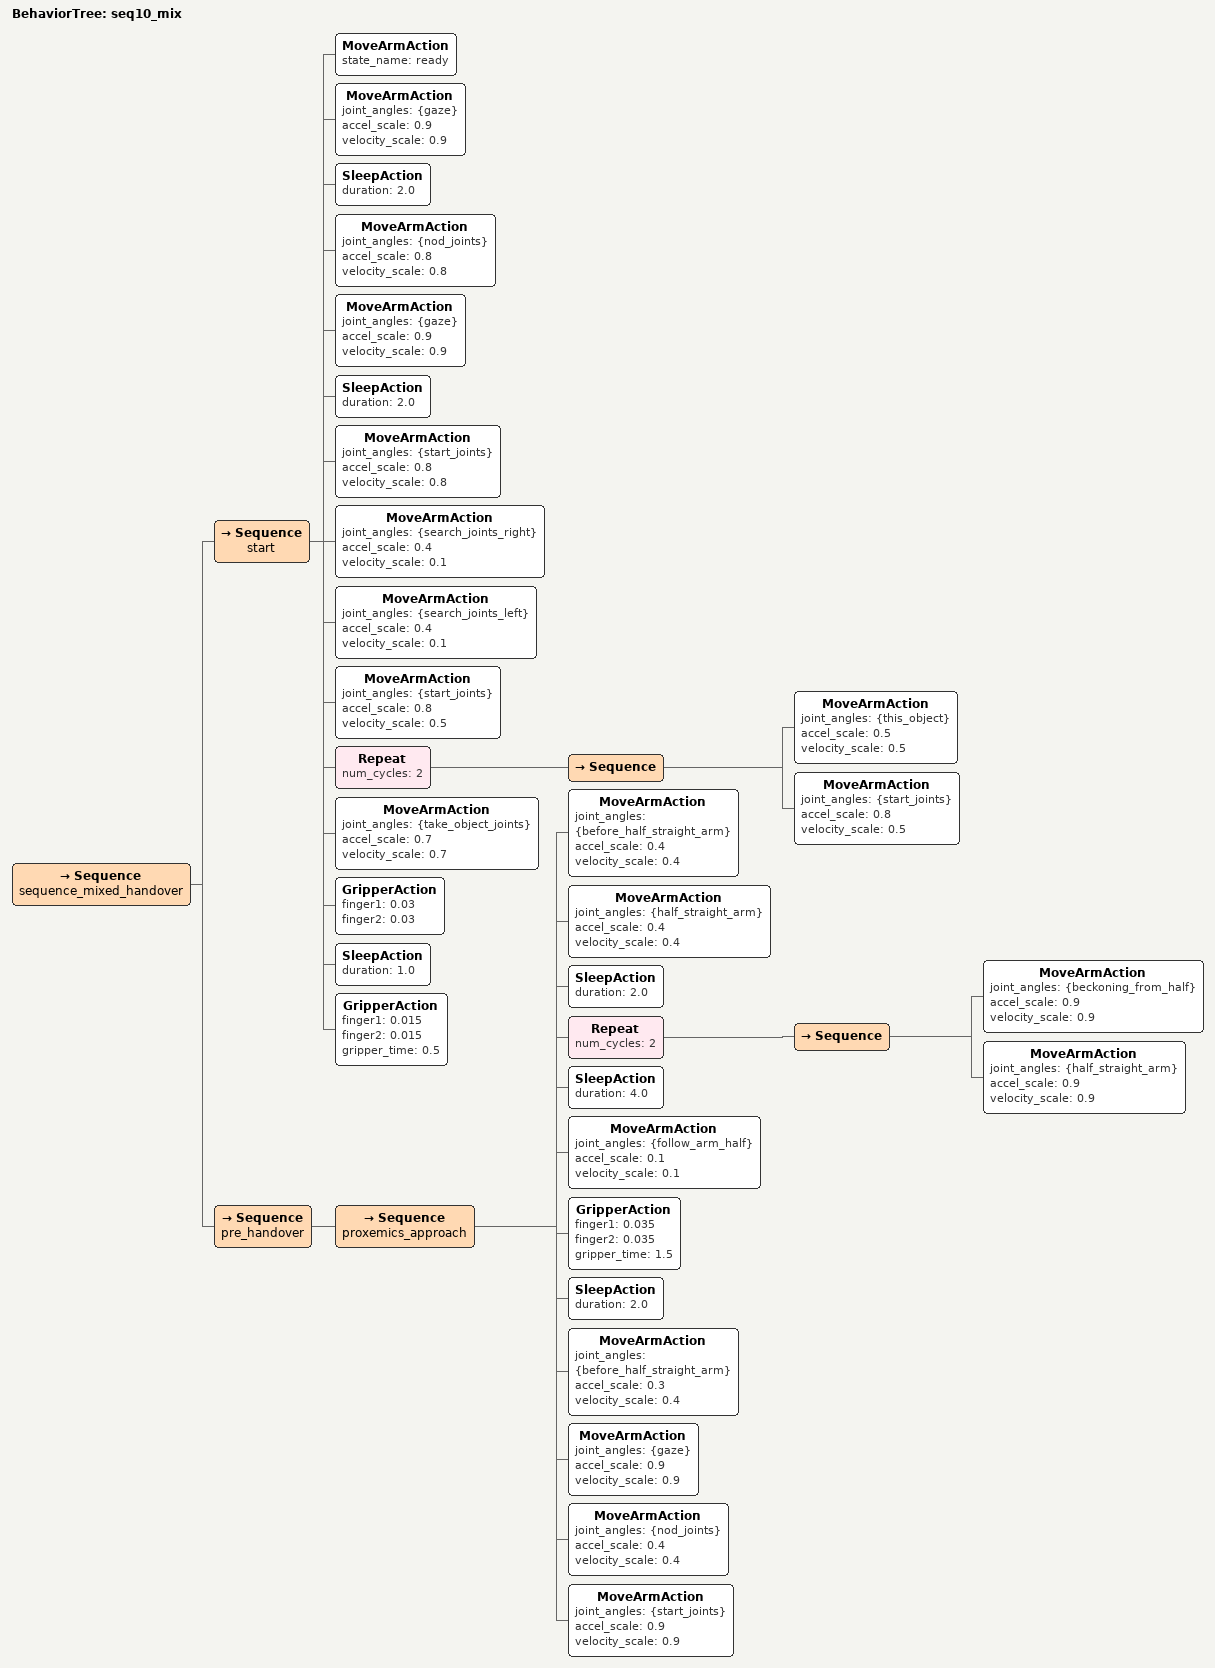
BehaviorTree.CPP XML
<!-- Mischung aus Kinesics und Proxemics für einen realistischen Handover -->

<root main_tree_to_execute="seq10_mix">
  <BehaviorTree ID="seq10_mix">
    <Sequence name="sequence_mixed_handover">
      <!-- Start: Roboter bereit machen und Objekt greifen -->
      <Sequence name="start">
        <MoveArmAction state_name="ready"/>
        <MoveArmAction joint_angles="{gaze}" accel_scale="0.9" velocity_scale="0.9"/>
        <SleepAction duration="2.0"/>  <!-- Warte auf Aufgabenbeschreibung, Watching -->
        <MoveArmAction joint_angles="{nod_joints}" accel_scale="0.8" velocity_scale="0.8"/>
        <MoveArmAction joint_angles="{gaze}" accel_scale="0.9" velocity_scale="0.9"/>
        <SleepAction duration="2.0"/>  <!-- 2 Sekunden warten -->
        <MoveArmAction joint_angles="{start_joints}" accel_scale="0.8" velocity_scale="0.8"/>
        <MoveArmAction joint_angles="{search_joints_right}" accel_scale="0.4" velocity_scale="0.1"/>
        <MoveArmAction joint_angles="{search_joints_left}" accel_scale="0.4" velocity_scale="0.1"/>
        <MoveArmAction joint_angles="{start_joints}" accel_scale="0.8" velocity_scale="0.5"/>
        <Repeat num_cycles="2">
          <Sequence>
            <MoveArmAction joint_angles="{this_object}" accel_scale="0.5" velocity_scale="0.5"/>
            <MoveArmAction joint_angles="{start_joints}" accel_scale="0.8" velocity_scale="0.5"/>
          </Sequence>
        </Repeat>
        <MoveArmAction joint_angles="{take_object_joints}" accel_scale="0.7" velocity_scale="0.7"/>
        <GripperAction finger1="0.03" finger2="0.03"/> <!-- Objekt greifen -->
        <SleepAction duration="1.0"/>
        <GripperAction finger1="0.015" finger2="0.015" gripper_time="0.5"/>  <!-- Objekt sicher halten -->
      </Sequence>

      <!-- Pre-Handover: Mischung aus Proxemics (Annäherung) und Kinesics (Gesten) -->
      <Sequence name="pre_handover">
        <!-- Proxemics: Langsame Annäherung in Schritten -->
        <Sequence name="proxemics_approach">
          <MoveArmAction joint_angles="{before_half_straight_arm}" accel_scale="0.4" velocity_scale="0.4"/>  <!-- Erster Schritt näher -->
          <MoveArmAction joint_angles="{half_straight_arm}" accel_scale="0.4" velocity_scale="0.4"/>  <!-- Zweiter Schritt, Handover-Position -->
          <SleepAction duration="2.0"/>
          <Repeat num_cycles="2">
            <Sequence>
              <MoveArmAction joint_angles="{beckoning_from_half}" accel_scale="0.9" velocity_scale="0.9"/>  <!-- Feinjustierung zur menschlichen Position -->
              <MoveArmAction joint_angles="{half_straight_arm}" accel_scale="0.9" velocity_scale="0.9"/>  <!-- Arm vollständig ausstrecken -->
            </Sequence>
          </Repeat>
          <SleepAction duration="4.0"/>
          <MoveArmAction joint_angles="{follow_arm_half}" accel_scale="0.1" velocity_scale="0.1"/>  <!-- Letzte Anpassung -->
          <GripperAction finger1="0.035" finger2="0.035" gripper_time="1.5"/>  <!-- Objekt festhalten während der Annäherung -->
          <SleepAction duration="2.0"/>
          <MoveArmAction joint_angles="{before_half_straight_arm}" accel_scale="0.3" velocity_scale="0.4"/>  <!-- Erster Schritt näher -->
          <MoveArmAction joint_angles="{gaze}" accel_scale="0.9" velocity_scale="0.9"/>  <!-- Blickkontakt -->
          <MoveArmAction joint_angles="{nod_joints}" accel_scale="0.4" velocity_scale="0.4"/>  <!-- Nicken -->
          <MoveArmAction joint_angles="{start_joints}" accel_scale="0.9" velocity_scale="0.9"/>  <!-- Zurück zur Startposition -->
        </Sequence>
      </Sequence>
    </Sequence>
  </BehaviorTree>
</root>
